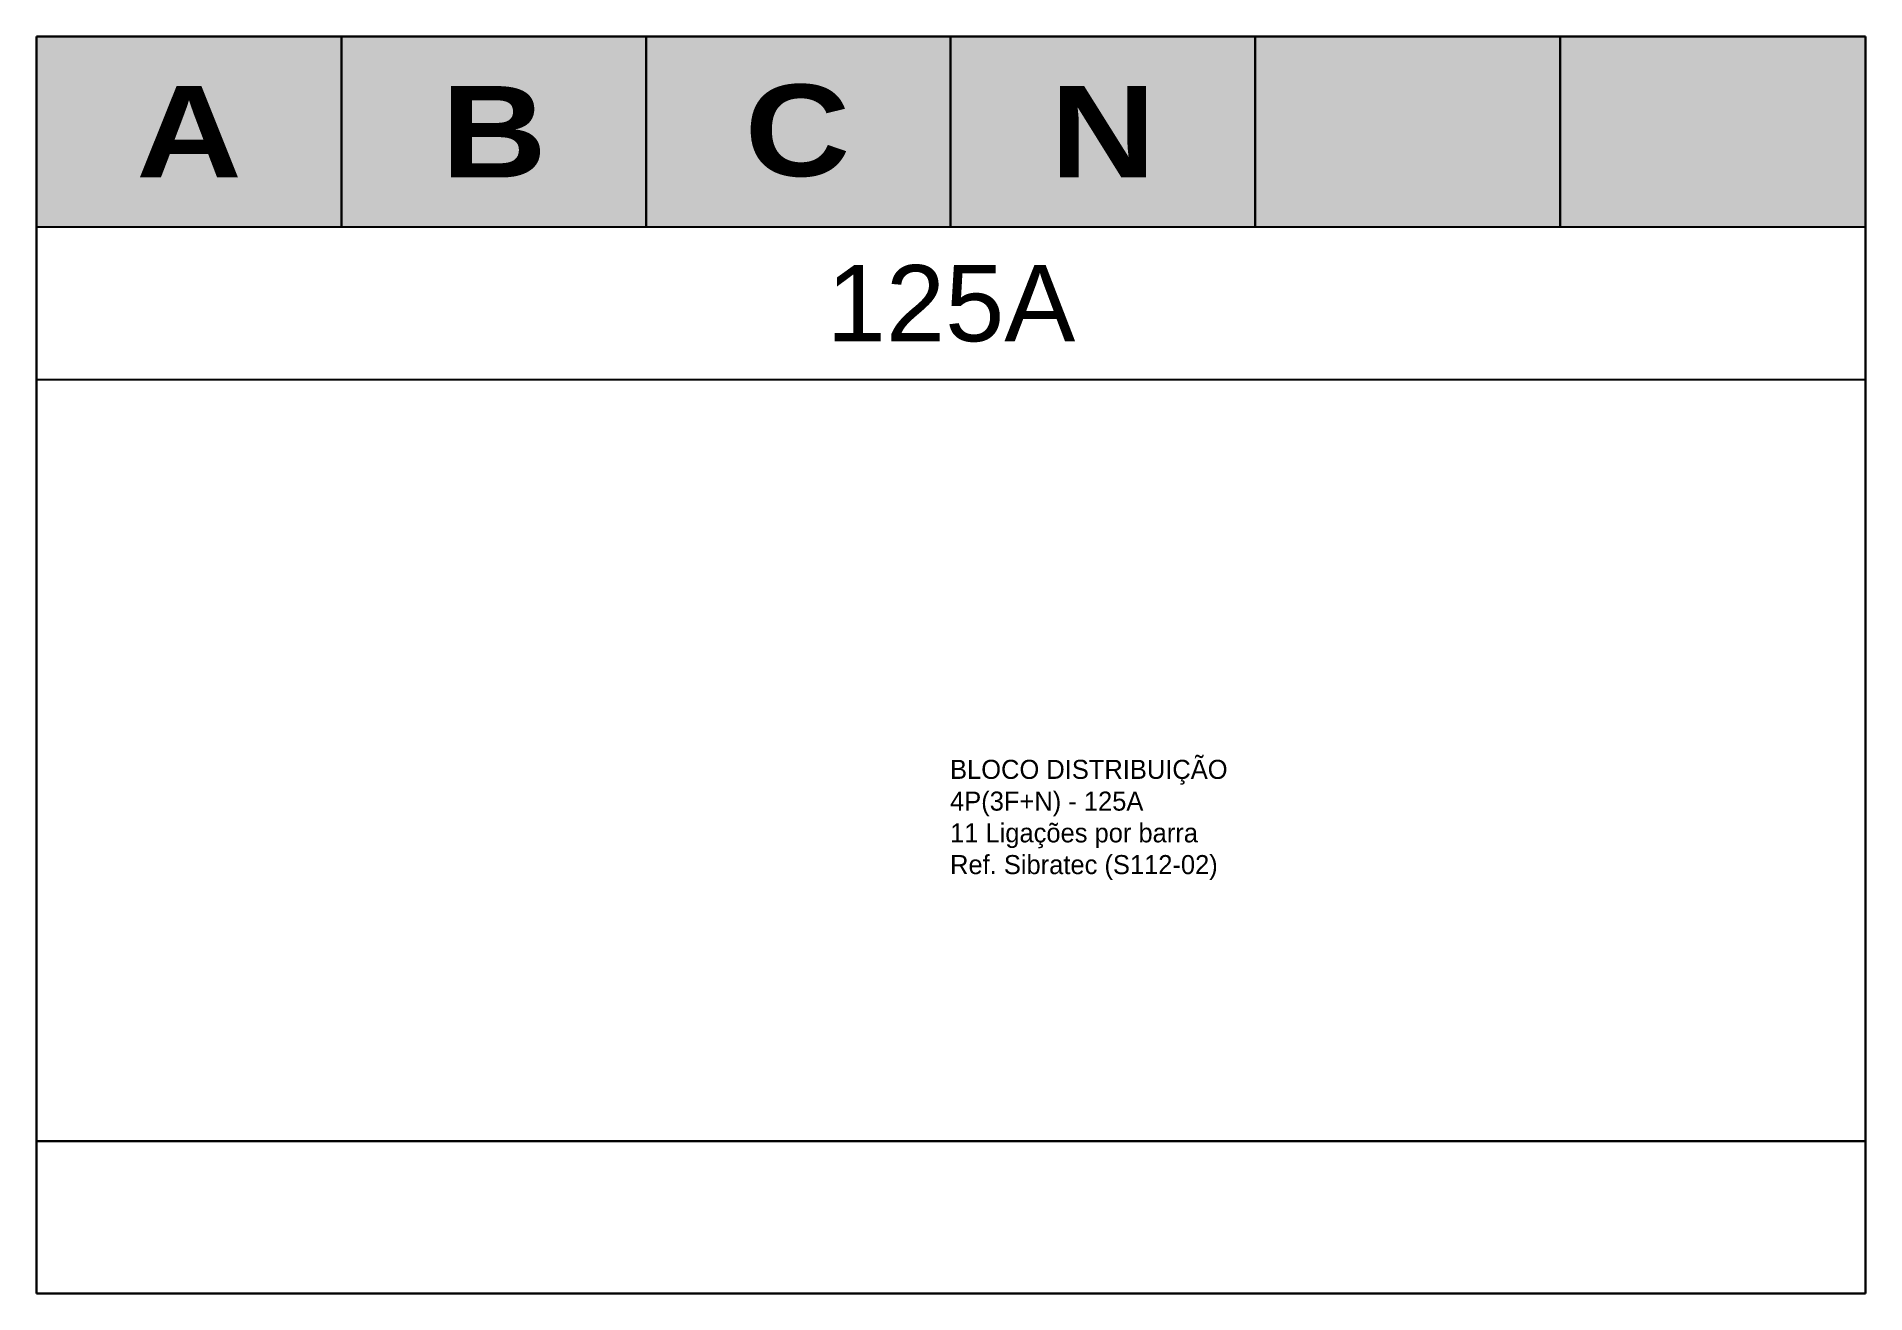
# Model space of a CAD drawing. Header units: millimetres. Extents: x 0 to 240, y 0 to 165.
import ezdxf
from ezdxf.enums import TextEntityAlignment as Align

# ---------------------------------------------------------------- set-up
doc = ezdxf.new("R2018")
doc.units = ezdxf.units.MM
for name, color, linetype, lineweight in [('VO-Acessório', 7, 'Continuous', 30), ('VO-Bordas quadros', 7, 'Continuous', 30), ('VO-Texto', 7, 'Continuous', 20)]:
    doc.layers.add(name, color=color, linetype=linetype, lineweight=lineweight)
doc.styles.get("Standard").update_dxf_attribs({"font": 'arial.ttf'})
doc.styles.add('VO-AriaB 12', font='ariblk.ttf', dxfattribs={"height": 12})
doc.styles.add('VO-Arial 10', font='arial.ttf', dxfattribs={"height": 10})

# ---------------------------------------------------------------- blocks, each defined once
blk = doc.blocks.new('*U8')
h = blk.add_hatch(color=0)
h.dxf.hatch_style = 1
h.paths.add_polyline_path([(40, 165), (0, 165), (0, 140), (40, 140)])
h.paths.add_polyline_path([(80, 165), (40, 165), (40, 140), (80, 140)])
h.paths.add_polyline_path([(119.89, 165), (80, 165), (80, 140), (119.89, 140)])
h.paths.add_polyline_path([(159.89, 165), (119.89, 165), (119.89, 140), (159.89, 140)])
h.paths.add_polyline_path([(199.89, 165), (159.89, 165), (159.89, 140), (199.89, 140)])
h.paths.add_polyline_path([(239.94, 165), (199.89, 165), (199.89, 140), (239.94, 140)])
for p, q in [((0, 140), (239.94, 140)), ((0, 120), (239.94, 120))]:
    blk.add_line(p, q)
at = {"layer": 'VO-Acessório'}
blk.add_line((159.89, 140), (159.89, 165), dxfattribs=at)
at = {"layer": 'VO-Bordas quadros'}
blk.add_line((239.94, 165), (0, 165), dxfattribs=at)
at = {"layer": 'VO-Bordas quadros', "linetype": 'Continuous'}
for p, q in [((0, 165), (0, 0)), ((40, 140), (40, 165)), ((80, 140), (80, 165)), ((119.89, 140), (119.89, 165)), ((199.89, 140), (199.89, 165)), ((239.94, 0), (239.94, 165)), ((239.94, 20), (0, 20)), ((0, 0), (239.94, 0))]:
    blk.add_line(p, q, dxfattribs=at)
at = {"style": 'VO-Arial 10'}
blk.add_attdef('000A', text='', height=10, dxfattribs=at).set_placement((119.97, 130), align=Align.MIDDLE_CENTER)
at = {"lineweight": 30, "flags": 104}
blk.add_attdef('DESCRIÇÃO', text='', height=10, dxfattribs=at).set_placement((119.85, 70.05), align=Align.MIDDLE_CENTER)
at = {"layer": 'VO-Texto', "linetype": 'ByBlock', "char_height": 12, "attachment_point": 5, "style": 'VO-AriaB 12'}
for s, gutter_width, heights, insert in [('A', 50, [0], (20, 152.5)), ('N', 55, [12], (139.93, 152.5))]:
    blk.add_mtext_dynamic_manual_height_columns(s, width=40, gutter_width=gutter_width, heights=heights, dxfattribs=dict(at, insert=insert))
at = {"layer": 'VO-Texto', "color": 252, "linetype": 'ByBlock', "insert": (60, 152.5), "char_height": 12, "attachment_point": 5, "style": 'VO-AriaB 12'}
blk.add_mtext_dynamic_manual_height_columns('B', width=40, gutter_width=50, heights=[0], dxfattribs=at)
at = {"layer": 'VO-Texto', "color": 1, "linetype": 'ByBlock', "insert": (99.83, 152.6), "char_height": 12, "attachment_point": 5, "style": 'VO-AriaB 12'}
blk.add_mtext_dynamic_manual_height_columns('C', width=40, gutter_width=55, heights=[0], dxfattribs=at)

msp = doc.modelspace()

# ---------------------------------------------------------------- block references
at = {"color": 9, "true_color": 0xc7c8ca}
ref = msp.add_blockref('*U8', (0, 0), dxfattribs=at)
ref.add_attrib('000A', '125A', dxfattribs={"height": 10, "style": 'VO-Arial 10'}).set_placement((119.97, 130), align=Align.MIDDLE_CENTER)
lines = msp.add_mtext('BLOCO DISTRIBUIÇÃO\\P4P(3F+N) - 125A\\P11 Ligações por barra\\PRef. Sibratec (S112-02)', dxfattribs={"insert": (119.85, 70.05), "char_height": 2.5, "attachment_point": 1})
ref.add_attrib('DESCRIÇÃO', '', (119.85, 70.05), dxfattribs={"flags": 104}).embed_mtext(lines)

doc.saveas('drawing.dxf')
